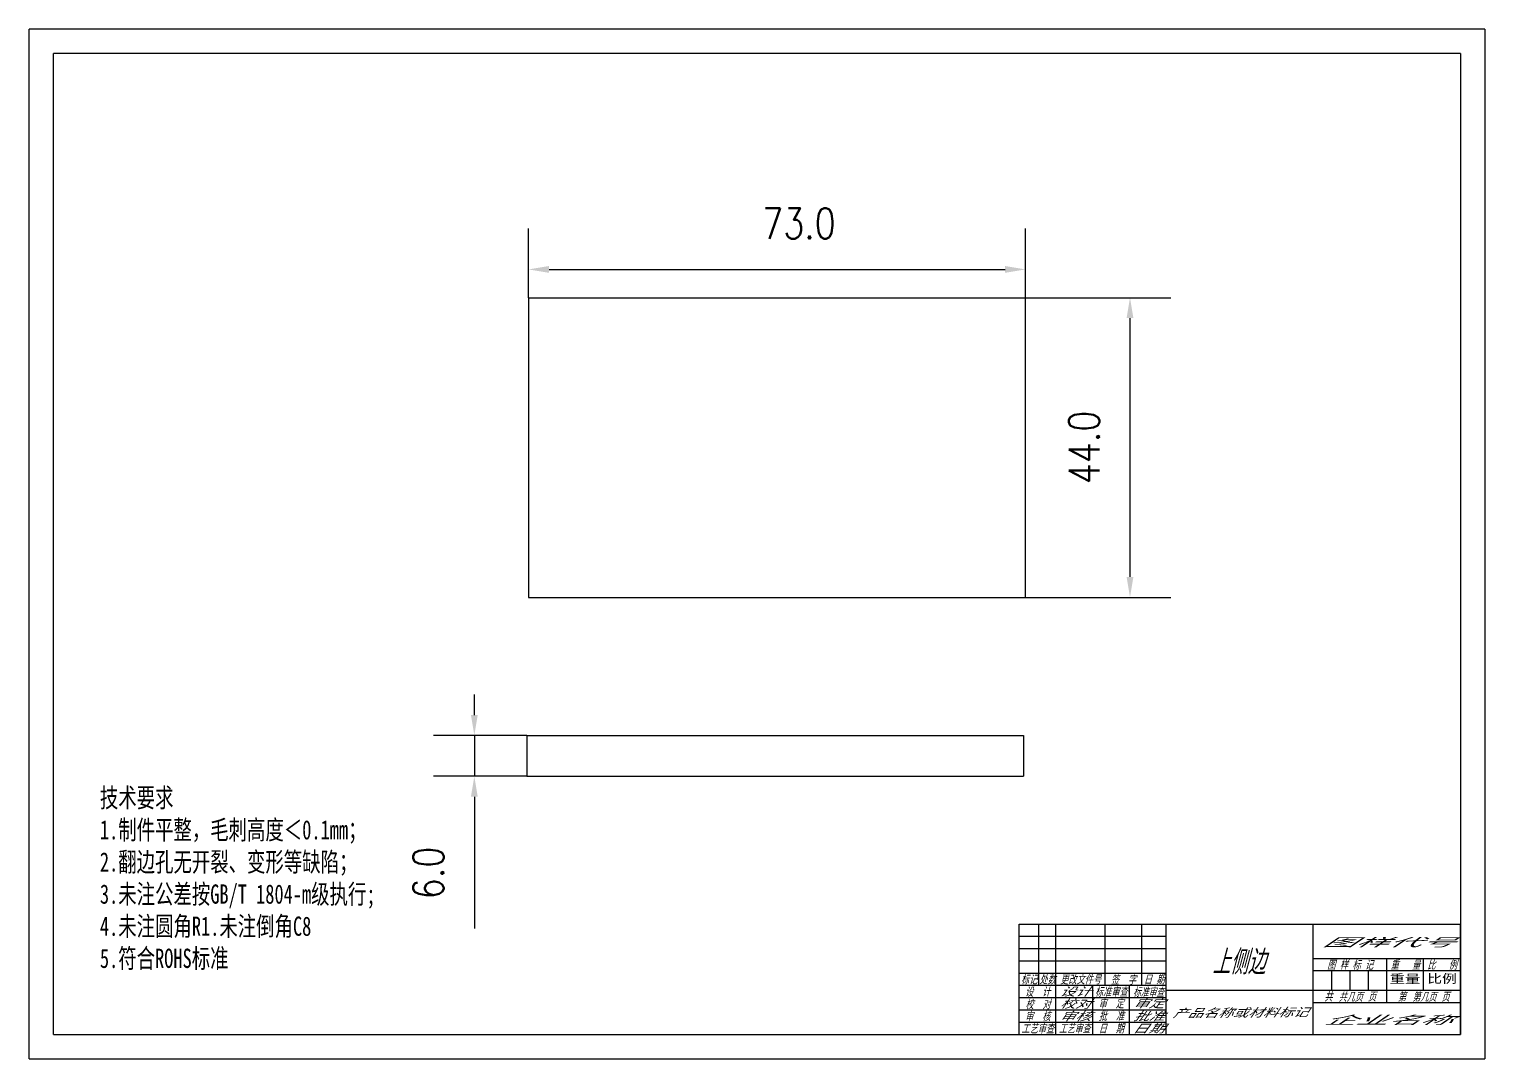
# Model space of a CAD drawing. Header units: millimetres. Extents: x -8604 to -3995, y 3123 to 6155.
# Drawn here: x -5047.1 to -4833.3, y 5318.7 to 5469.9 of the extents above; entities that cross this region are included whole.
import ezdxf
from ezdxf.enums import TextEntityAlignment as Align

# ---------------------------------------------------------------- set-up
doc = ezdxf.new("R2010")
doc.units = ezdxf.units.MM
doc.layers.get('DEFPOINTS').update_dxf_attribs({"color": 30})
for name, color, linetype in [('1轮廓实线层', 7, 'Continuous'), ('2细线层', 4, 'Continuous'), ('6文字层', 3, 'Continuous'), ('图框层', 7, 'Continuous'), ('标注', 1, 'Continuous')]:
    doc.layers.add(name, color=color, linetype=linetype)
doc.styles.add('gbeitc 3.5', font='gbeitc.shx', dxfattribs={"height": 7, "bigfont": 'gbcbig.shx'})
doc.styles.add('PC_TEXTSTYLE', font='isocp.shx', dxfattribs={"width": 0.8, "bigfont": 'hzfs.shx'})
doc.styles.add('TH_GBDIM', font='romans.shx', dxfattribs={"width": 0.8, "bigfont": 'gbcbig.shx'})
doc.styles.add('一比二', font='', dxfattribs={"width": 0.7, "height": 6})
doc.styles.get('一比二').set_extended_font_data('SimSun')
doc.dimstyles.new('TH_GBDIM', dxfattribs={"dimscale": 3, "dimtxt": 3.5, "dimasz": 2.5, "dimexe": 2, "dimexo": 0, "dimgap": 1.5, "dimtad": 1, "dimdec": 1, "dimzin": 0, "dimdsep": 46, "dimtxsty": 'TH_GBDIM', "dimcen": 2.5, "dimclrd": 130, "dimclre": 130, "dimclrt": 3, "dimadec": 0, "dimazin": 0, "dimtfac": 0.714286, "dimtdec": 1, "dimtmove": 0, "dimatfit": 3, "dimfxl": 1, "dimtzin": 0, "dimlwd": -1, "dimlwe": -1, "dimarcsym": 0})

# ---------------------------------------------------------------- blocks, each defined once
blk = doc.blocks.new('*D1787')
at = {"color": 130, "transparency": 16777216}
for p, q in [((-4981.7, 5369.16), (-4981.7, 5372.16)), ((-4974.01, 5366.16), (-4987.7, 5366.16)), ((-4981.7, 5366.16), (-4981.7, 5360.16)), ((-4974.01, 5360.16), (-4987.7, 5360.16)), ((-4981.7, 5357.16), (-4981.7, 5337.79))]:
    blk.add_line(p, q, dxfattribs=at)
for points in [[(-4982.2, 5369.16), (-4981.2, 5369.16), (-4981.7, 5366.16)], [(-4982.2, 5357.16), (-4981.2, 5357.16), (-4981.7, 5360.16)]]:
    blk.add_solid(points, dxfattribs=at)
at = {"layer": 'DEFPOINTS', "color": 0, "transparency": 16777216}
for p in [(-4974.01, 5366.16), (-4981.7, 5360.16), (-4974.01, 5360.16)]:
    blk.add_point(p, dxfattribs=at)
at = {"color": 3, "transparency": 16777216, "insert": (-4988.45, 5345.97), "char_height": 4.5, "attachment_point": 5, "rotation": 90, "style": 'TH_GBDIM'}
blk.add_mtext('6.0', dxfattribs=at)
blk = doc.blocks.new('*D1788')
at = {"color": 130, "transparency": 16777216}
for p, q in [((-4973.73, 5430.44), (-4973.73, 5440.59)), ((-4900.73, 5430.44), (-4900.73, 5440.59)), ((-4970.73, 5434.59), (-4903.73, 5434.59))]:
    blk.add_line(p, q, dxfattribs=at)
for points in [[(-4970.73, 5435.09), (-4970.73, 5434.09), (-4973.73, 5434.59)], [(-4903.73, 5435.09), (-4903.73, 5434.09), (-4900.73, 5434.59)]]:
    blk.add_solid(points, dxfattribs=at)
at = {"layer": 'DEFPOINTS', "color": 0, "transparency": 16777216}
for p in [(-4900.73, 5434.59), (-4973.73, 5430.44), (-4900.73, 5430.44)]:
    blk.add_point(p, dxfattribs=at)
at = {"color": 3, "transparency": 16777216, "insert": (-4934.01, 5441.34), "char_height": 4.5, "attachment_point": 5, "style": 'TH_GBDIM'}
blk.add_mtext('73.0', dxfattribs=at)
blk = doc.blocks.new('*D1789')
at = {"color": 130, "transparency": 16777216}
for p, q in [((-4900.73, 5430.44), (-4879.39, 5430.44)), ((-4885.39, 5427.44), (-4885.39, 5389.44)), ((-4900.73, 5386.44), (-4879.39, 5386.44))]:
    blk.add_line(p, q, dxfattribs=at)
for points in [[(-4885.89, 5427.44), (-4884.89, 5427.44), (-4885.39, 5430.44)], [(-4885.89, 5389.44), (-4884.89, 5389.44), (-4885.39, 5386.44)]]:
    blk.add_solid(points, dxfattribs=at)
at = {"layer": 'DEFPOINTS', "color": 0, "transparency": 16777216}
for p in [(-4900.73, 5430.44), (-4900.73, 5386.44), (-4885.39, 5386.44)]:
    blk.add_point(p, dxfattribs=at)
at = {"color": 3, "transparency": 16777216, "insert": (-4892.14, 5408.44), "char_height": 4.5, "attachment_point": 5, "rotation": 90, "style": 'TH_GBDIM'}
blk.add_mtext('44.0', dxfattribs=at)

msp = doc.modelspace()

# ---------------------------------------------------------------- linework, layer by layer
at = {"color": 7, "linetype": 'Continuous', "lineweight": 25}
for p, q in [((-4973.73, 5430.44), (-4973.73, 5386.44)), ((-4973.73, 5430.44), (-4900.73, 5430.44)), ((-4900.73, 5386.44), (-4900.73, 5430.44)), ((-4973.73, 5386.44), (-4900.73, 5386.44)), ((-4974.01, 5366.16), (-4901.01, 5366.16)), ((-4974.01, 5366.16), (-4974.01, 5360.16)), ((-4901.01, 5366.16), (-4901.01, 5360.16)), ((-4974.01, 5360.16), (-4901.01, 5360.16))]:
    msp.add_line(p, q, dxfattribs=at)
at = {"layer": '1轮廓实线层'}
for p, q in [((-4901.66, 5322.27), (-4901.66, 5338.47)), ((-4901.66, 5322.27), (-4901.66, 5338.47)), ((-4901.66, 5338.47), (-4836.86, 5338.47)), ((-4898.78, 5329.47), (-4898.78, 5338.47)), ((-4896.26, 5329.47), (-4896.26, 5338.47)), ((-4889.06, 5329.47), (-4889.06, 5338.47)), ((-4883.66, 5329.47), (-4883.66, 5338.47)), ((-4858.46, 5333.43), (-4836.86, 5333.43)), ((-4842.26, 5328.75), (-4842.26, 5333.43)), ((-4901.66, 5331.27), (-4880.06, 5331.27)), ((-4858.46, 5331.63), (-4836.86, 5331.63)), ((-4901.66, 5329.47), (-4880.06, 5329.47)), ((-4896.26, 5322.27), (-4896.26, 5329.47)), ((-4885.46, 5322.27), (-4885.46, 5329.47)), ((-4880.06, 5328.75), (-4836.86, 5328.75)), ((-4858.46, 5326.95), (-4836.86, 5326.95)), ((-4901.66, 5322.27), (-4836.86, 5322.27))]:
    msp.add_line(p, q, dxfattribs=at)
at = {"layer": '2细线层'}
for p, q in [((-5047.1, 5318.67), (-5047.1, 5469.87)), ((-4833.26, 5469.87), (-5047.1, 5469.87)), ((-4833.26, 5469.87), (-4833.26, 5318.67)), ((-4901.66, 5336.67), (-4880.06, 5336.67)), ((-4901.66, 5327.67), (-4880.06, 5327.67)), ((-4901.66, 5325.87), (-4880.06, 5325.87)), ((-4901.66, 5324.07), (-4880.06, 5324.07)), ((-5047.1, 5318.67), (-4833.26, 5318.67))]:
    msp.add_line(p, q, dxfattribs=at)
at = {"layer": '2细线层', "color": 75}
for p, q in [((-4855.76, 5328.75), (-4855.76, 5331.63)), ((-4853.06, 5328.75), (-4853.06, 5331.63)), ((-4850.36, 5328.75), (-4850.36, 5331.63))]:
    msp.add_line(p, q, dxfattribs=at)
at = {"layer": '6文字层'}
for p, q in [((-4880.06, 5322.27), (-4880.06, 5338.47)), ((-4858.46, 5322.27), (-4858.46, 5338.47)), ((-4901.66, 5334.87), (-4880.06, 5334.87)), ((-4847.66, 5326.95), (-4847.66, 5333.43)), ((-4901.66, 5333.07), (-4880.06, 5333.07)), ((-4890.86, 5322.27), (-4890.86, 5329.47))]:
    msp.add_line(p, q, dxfattribs=at)
at = {"layer": '图框层'}
for p, q in [((-5043.5, 5322.27), (-5043.5, 5466.27)), ((-4836.86, 5466.27), (-5043.5, 5466.27)), ((-4836.86, 5466.27), (-4836.86, 5322.27)), ((-4836.86, 5322.27), (-4836.86, 5338.47)), ((-5043.5, 5322.27), (-4836.86, 5322.27))]:
    msp.add_line(p, q, dxfattribs=at)

# ---------------------------------------------------------------- texts
at = {"layer": '6文字层', "style": 'gbeitc 3.5'}
for s, p in [(' 图 样 标 记 ', (-4853.06, 5332.53)), (' 重   量 ', (-4844.96, 5332.53)), (' 比   例 ', (-4839.56, 5332.53)), ('标记', (-4900.22, 5330.37)), ('处数', (-4897.52, 5330.37)), (' 更改文件号 ', (-4892.66, 5330.37)), (' 设  计 ', (-4898.96, 5328.57)), ('标准审查', (-4888.16, 5328.57)), (' 签  字 ', (-4886.36, 5330.33)), (' 日 期 ', (-4881.86, 5330.37)), (' 校  对 ', (-4898.92, 5326.73)), (' 审  定 ', (-4888.17, 5326.84)), ('共        页', (-4853.06, 5327.85)), ('第        页', (-4842.26, 5327.85)), (' 审  核 ', (-4898.96, 5324.97)), ('批  准', (-4888.13, 5325.01)), ('工艺审查', (-4898.96, 5323.17)), (' 日  期 ', (-4888.16, 5323.17))]:
    msp.add_text(s, height=1.2, dxfattribs=at).set_placement(p, align=Align.MIDDLE)
at = {"layer": '6文字层', "insert": (-4869.44, 5332.87), "char_height": 3.6, "width": 24.7176, "attachment_point": 5, "style": 'gbeitc 3.5'}
msp.add_mtext('上侧边', dxfattribs=at)
at = {"layer": '6文字层', "flags": 8}
for tag, height, style, width, p, p2 in [('图样代号', 1.2, 'gbeitc 3.5', 5.679585, (-4857.36, 5335.06), (-4838.12, 5335.06)), ('重量', 1.26, 'PC_TEXTSTYLE', 1.677923, (-4847.25, 5329.66), (-4842.74, 5329.66)), ('比例', 1.26, 'PC_TEXTSTYLE', 1.621993, (-4841.73, 5329.69), (-4837.37, 5329.69)), ('设计', 1.2, 'gbeitc 3.5', 2.757485, (-4895.81, 5327.83), (-4891.25, 5327.83)), ('标准审查', 1.2, 'gbeitc 3.5', 1.324627, (-4884.95, 5327.78), (-4880.41, 5327.78)), ('校对', 1.2, 'gbeitc 3.5', 2.71406, (-4895.81, 5326.04), (-4891.25, 5326.04)), ('审定', 1.2, 'gbeitc 3.5', 2.739657, (-4885.03, 5326.09), (-4880.46, 5326.09)), ('共几页', 1.2, 'gbeitc 3.5', 1.406257, (-4854.77, 5327.08), (-4851.22, 5327.08)), ('第几页', 1.2, 'gbeitc 3.5', 1.394065, (-4843.95, 5327.08), (-4840.42, 5327.08)), ('审核', 1.2, 'gbeitc 3.5', 2.73642, (-4895.85, 5324.21), (-4891.25, 5324.21)), ('批准', 1.2, 'gbeitc 3.5', 2.738856, (-4884.99, 5324.21), (-4880.46, 5324.21)), ('企业名称', 1.2, 'gbeitc 3.5', 5.492466, (-4857.14, 5323.65), (-4838.38, 5323.65)), ('工艺审查', 1.2, 'gbeitc 3.5', 1.341797, (-4895.85, 5322.42), (-4891.25, 5322.42)), ('日期', 1.2, 'gbeitc 3.5', 2.844233, (-4885.13, 5322.42), (-4880.46, 5322.42))]:
    msp.add_attdef(tag, text='', height=height, dxfattribs=dict(at, style=style, width=width)).set_placement(p, p2, align=Align.FIT)
at = {"layer": '6文字层', "style": 'gbeitc 3.5', "width": 2.547698, "flags": 8}
msp.add_attdef('产品名称或材料标记', text='', height=1.2, rotation=0.4655, dxfattribs=at).set_placement((-4879.21, 5324.65), (-4859.35, 5324.81), align=Align.FIT)
at = {"layer": '标注', "insert": (-5036.7, 5358.44), "char_height": 2.83, "width": 74.5067, "attachment_point": 1, "style": '一比二'}
msp.add_mtext('{\\fSimSun|b0|i0|c134|p2;技术要求\\P}1.{\\fSimSun|b0|i0|c134|p2;制件平整，毛刺高度＜}0.1mm{\\fSimSun|b0|i0|c134|p2;；\\P}2.{\\fSimSun|b0|i0|c134|p2;翻边孔无开裂、变形等缺陷；\\P}3.{\\fSimSun|b0|i0|c134|p2;未注公差按}GB/T 1804-m{\\fSimSun|b0|i0|c134|p2;级执行};\\P4.{\\fSimSun|b0|i0|c134|p2;未注圆角}R1.{\\fSimSun|b0|i0|c134|p2;未注倒角}C8\\P5.{\\fSimSun|b0|i0|c134|p2;符合}ROHS{\\fSimSun|b0|i0|c134|p2;标准}', dxfattribs=at)

# ---------------------------------------------------------------- dimensions: what is measured, and where the dimension line sits
dim = msp.add_linear_dim(base=(-4900.73, 5434.59), p1=(-4973.73, 5430.44), p2=(-4900.73, 5430.44), dimstyle='TH_GBDIM', override={"dimtxt": 1.5, "dimasz": 1})
dim.commit()
dim.dimension.update_dxf_attribs({"geometry": '*D1788', "text_midpoint": (-4934.01, 5434.59), "dimtype": 160})
dim = msp.add_linear_dim(base=(-4885.39, 5386.44), p1=(-4900.73, 5430.44), p2=(-4900.73, 5386.44), angle=90, dimstyle='TH_GBDIM', override={"dimtxt": 1.5, "dimasz": 1})
dim.commit()
dim.dimension.update_dxf_attribs({"geometry": '*D1789', "text_midpoint": (-4892.14, 5408.44)})
dim = msp.add_linear_dim(base=(-4981.7, 5360.16), p1=(-4974.01, 5366.16), p2=(-4974.01, 5360.16), angle=90, dimstyle='TH_GBDIM', override={"dimtxt": 1.5, "dimasz": 1})
dim.commit()
dim.dimension.update_dxf_attribs({"geometry": '*D1787', "text_midpoint": (-4981.7, 5345.97), "dimtype": 160})

doc.saveas('drawing.dxf')
